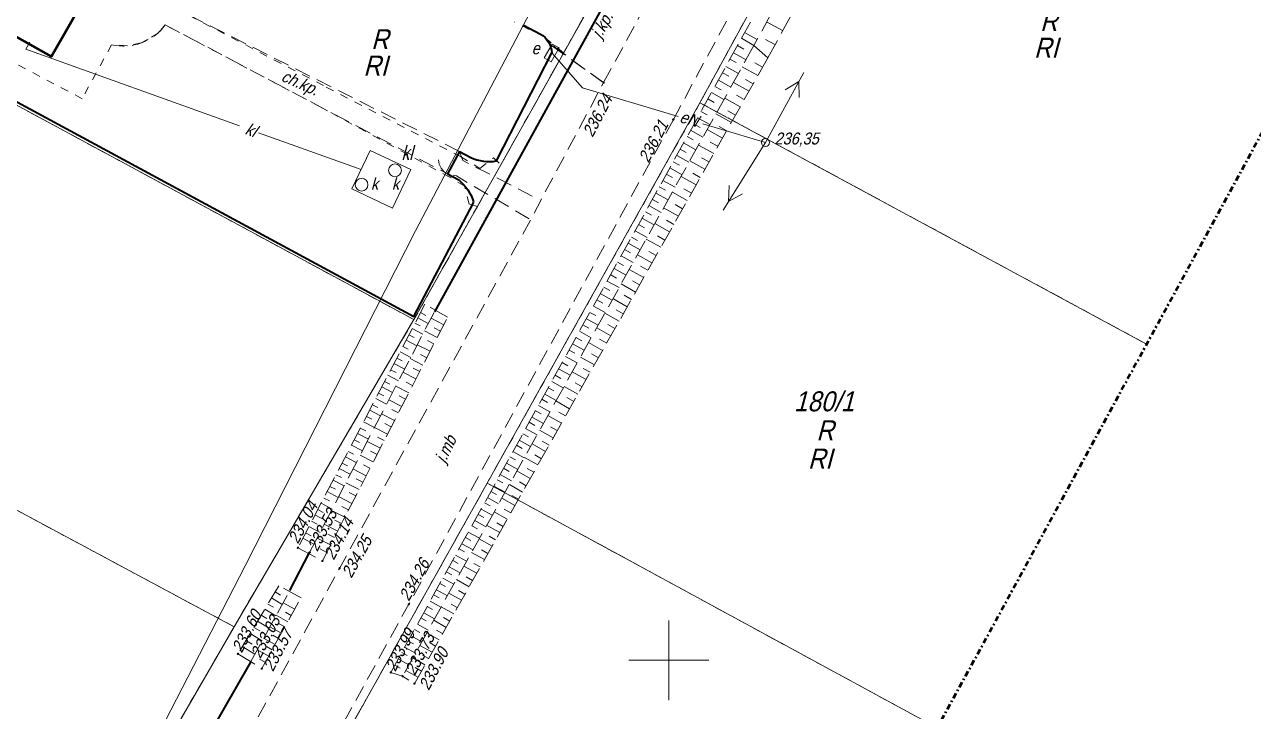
# Model space of a CAD drawing. Extents: x 7449598 to 7450455, y 5563374 to 5564952.
# Drawn here: x 7449959.6 to 7450036.6, y 5564096.8 to 5564139.8 of the extents above; entities that cross this region are included whole.
import ezdxf
from ezdxf.enums import TextEntityAlignment as Align

# ---------------------------------------------------------------- set-up
doc = ezdxf.new("R2010")
doc.units = 0
doc.header["$MEASUREMENT"] = 0
for name, pattern in [('218-500', [1, 0.5, -0.5]), ('420-500', [1.5, 1, -0.5]), ('823-500', [1.75, 1.25, -0.5]), ('DGN Style 4', [0.686427, 0.343214, -0.171607, 0, -0.171607])]:
    doc.linetypes.add(name, pattern=pattern)
for name, color, linetype, lineweight in [('EDZPD_219', 7, 'Continuous', 0), ('GULENN', 1, 'Continuous', 13), ('Level 5', 252, 'Continuous', 0), ('Level 8', 252, 'Continuous', 0), ('SDRPK_420', 7, 'Continuous', 0), ('SDRPK_432', 7, 'Continuous', 0), ('SDRPT_414', 7, 'Continuous', 0), ('SZOPO_902', 7, 'Continuous', 0), ('SZOPO_905', 7, 'Continuous', 0), ('UEEPO_585', 7, 'Continuous', 0), ('UGGPA_504', 7, 'Continuous', 0), ('UKKPA_506', 7, 'Continuous', 0), ('UKKPC_685', 7, 'Continuous', 0), ('UKKPO_582', 7, 'Continuous', 0), ('UWWPO_581', 7, 'Continuous', 0), ('Warstwa 1', 7, 'Continuous', 0), ('Warstwa 21', 7, 'Continuous', 0), ('Warstwa 24', 7, 'Continuous', 0), ('Warstwa 26', 7, 'Continuous', 0), ('Warstwa 28', 7, 'Continuous', 0), ('Warstwa 29', 7, 'Continuous', 0), ('Warstwa 3', 7, 'Continuous', 0), ('Warstwa 60', 7, 'Continuous', 0), ('Warstwa 8', 7, 'Continuous', 0), ('WUKPS_403', 7, 'Continuous', 0), ('WUKPS_820', 7, 'Continuous', 0), ('WUKPS_823', 7, 'Continuous', 0), ('WUKPS_824', 7, 'Continuous', 0)]:
    doc.layers.add(name, color=color, linetype=linetype, lineweight=lineweight)
doc.styles.add('Style-WORKING_1250 I 0.26180', font='WORKING_1250.shx', dxfattribs={"oblique": 14.999978})

# ---------------------------------------------------------------- blocks, each defined once
blk = doc.blocks.new('510_40')
at = {"layer": 'Level 5', "color": 0, "linetype": 'Continuous', "lineweight": -2}
blk.add_circle((0, 0), 25, dxfattribs=at)
blk = doc.blocks.new('140_33')
at = {"layer": 'Level 8', "linetype": 'Continuous', "lineweight": -2}
blk.add_hatch(color=0, dxfattribs=at).paths.add_polyline_path([(4.5, 0, 1), (-4.5, 0, 1)], flags=16)
blk = doc.blocks.new('WLZ_1')
at = {"color": 0, "linetype": 'ByBlock', "lineweight": -2}
blk.add_circle((-0.04219, 0.01321), 40, dxfattribs=at)
blk = doc.blocks.new('905P')
at = {"layer": 'SZOPO_905', "color": 7, "linetype": 'Continuous', "lineweight": 13}
blk.add_arc((1.05, 0), 1.05, 120, 180, dxfattribs=at)
blk = doc.blocks.new('504')
at = {"layer": 'UGGPA_504', "color": 7, "linetype": 'Continuous', "lineweight": 13, "flags": 128}
blk.add_lwpolyline([(-0.5, 0.25), (0.5, 0.25), (0.5, -0.25), (-0.5, -0.25)], close=True, dxfattribs=at)
blk = doc.blocks.new('SUPE04_2')
at = {"color": 0, "flags": 128}
for points in [[(0, 0), (-100, 0)], [(-69.82163, -10), (-87.14214, 0), (-69.82163, 10)]]:
    blk.add_lwpolyline(points, dxfattribs=at)
blk = doc.blocks.new('140_1')
at = {"layer": 'WUKPS_403', "linetype": 'Continuous', "lineweight": 13}
h = blk.add_hatch(color=256, dxfattribs=at)
edge = h.paths.add_edge_path()
edge.add_arc((0, 0), 0.045, 0, 360)
at = {"layer": 'WUKPS_403', "color": 7, "linetype": 'Continuous', "lineweight": 13}
blk.add_circle((0, 0), 0.045, dxfattribs=at)

msp = doc.modelspace()

# ---------------------------------------------------------------- linework, layer by layer
at = {"layer": 'EDZPD_219', "color": 96, "linetype": 'Continuous', "lineweight": 13}
for p, q in [((7450001.95, 5564134.94), (7450015.18, 5564159.28)), ((7449984.03, 5564121.35), (7449927.168, 5564152.067)), ((7449984.03, 5564121.35), (7449996.8, 5564144.12)), ((7449988.62, 5564111.1), (7450001.95, 5564134.94)), ((7450029.927, 5564119.814), (7450001.95, 5564134.94)), ((7449984.03, 5564121.35), (7449972.77, 5564102.1)), ((7449972.77, 5564102.1), (7449943.144, 5564117.995)), ((7449988.62, 5564111.1), (7449961.76, 5564063.1)), ((7449988.62, 5564111.1), (7450016.807, 5564095.762)), ((7449972.77, 5564102.1), (7449960.03, 5564080.02))]:
    msp.add_line(p, q, dxfattribs=at)
at = {"layer": 'SDRPK_420', "color": 7, "linetype": '420-500', "lineweight": 13}
for p, q in [((7450000.28, 5564133.9), (7450017.63, 5564166.05)), ((7449995.91, 5564136.21), (7449999.27, 5564142.37)), ((7449986.887, 5564131.893), (7449969.06, 5564140.88)), ((7449968.46, 5564139.82), (7449986.133, 5564130.481)), ((7449995.91, 5564136.21), (7449992.58, 5564138.58)), ((7449992.75, 5564138.51), (7449995.88, 5564136.21))]:
    msp.add_line(p, q, dxfattribs=at)
at = {"layer": 'SDRPK_420', "color": 7, "linetype": '420-500', "lineweight": 13, "flags": 128}
for points in [[(7449881.24, 5563926.79), (7449890.91, 5563944.52), (7449908.2, 5563976.37), (7449932.16, 5564019.93), (7449942.95, 5564039.65), (7449943.52, 5564040.64), (7449946.94, 5564047.04), (7449950.9, 5564053.92), (7449962.69, 5564075.28), (7449979.37, 5564105.76), (7449991.38, 5564127.68), (7449991.97, 5564128.81), (7449995.91, 5564136.21)], [(7450000.28, 5564133.9), (7449983.71, 5564103.51), (7449967.23, 5564073.6), (7449945.6, 5564034.4), (7449939.4, 5564022.85), (7449936.97, 5564018.37), (7449915.5, 5563979.33), (7449912.2, 5563973.36), (7449895.25, 5563942.43), (7449886.72, 5563926.65), (7449884.33, 5563922.24), (7449879.79, 5563914.07), (7449879.35, 5563913.24), (7449869.49, 5563894.98)], [(7449986.887, 5564131.893), (7449987.09, 5564131.33), (7449991.9, 5564128.85)], [(7449991.25, 5564127.67), (7449986.69, 5564130.36), (7449986.133, 5564130.481)]]:
    msp.add_lwpolyline(points, dxfattribs=at)
at = {"layer": 'SDRPK_420', "color": 7, "linetype": '420-500', "lineweight": 13, "extrusion": (0, 0, -1)}
msp.add_arc((-7449965.836, 5564141.753), 3.259, 216.37416, 283.2234, dxfattribs=at)
at = {"layer": 'SDRPT_414', "color": 7, "linetype": 'Continuous', "lineweight": 40}
for p, q in [((7449985.34, 5564121.85), (7449998.74, 5564146.18)), ((7449976.26, 5564104.37), (7449977.5, 5564106.76)), ((7449973.8, 5564099.89), (7449971.27, 5564095.47))]:
    msp.add_line(p, q, dxfattribs=at)
at = {"layer": 'SZOPO_902', "color": 7, "linetype": 'Continuous', "lineweight": 40}
for p, q in [((7449990.903, 5564139.817), (7449991.962, 5564139.252)), ((7449986.887, 5564131.893), (7449986.133, 5564130.481)), ((7449986.887, 5564131.893), (7449987.593, 5564131.516)), ((7449986.133, 5564130.481), (7449986.839, 5564130.104))]:
    msp.add_line(p, q, dxfattribs=at)
at = {"layer": 'SZOPO_902', "color": 7, "linetype": 'Continuous', "lineweight": 40, "flags": 128}
for points in [[(7449943.804, 5564143.323), (7449984.024, 5564121.547), (7449987.776, 5564128.722)], [(7449989.203, 5564131.294), (7449992.665, 5564138.069)]]:
    msp.add_lwpolyline(points, dxfattribs=at)
at = {"layer": 'SZOPO_902', "color": 7, "linetype": 'Continuous', "lineweight": 40, "extrusion": (0, 0, -1)}
for centre, radius, start, end in [((-7449991.216, 5564138.008), 1.451, 120.9598, 177.58193), ((-7449984.994, 5564127.86), 2.905, 129.41989, 162.51778)]:
    msp.add_arc(centre, radius, start, end, dxfattribs=at)
at = {"layer": 'SZOPO_902', "color": 7, "linetype": 'Continuous', "lineweight": 40}
msp.add_arc((7449988.774, 5564134.142), 2.88, 245.77332, 278.55901, dxfattribs=at)
at = {"layer": 'UEEPO_585', "color": 1, "linetype": 'Continuous', "lineweight": 13, "flags": 128}
for points in [[(7450000.579, 5564134.087), (7449994.59, 5564135.88), (7449992.665, 5564138.069)], [(7450006.05, 5564132.45), (7450002.125, 5564133.625)]]:
    msp.add_lwpolyline(points, dxfattribs=at)
at = {"layer": 'UKKPC_685', "color": 7, "linetype": 'Continuous', "lineweight": 13, "flags": 128}
msp.add_lwpolyline([(7449980.144, 5564129.548), (7449982.682, 5564128.341), (7449983.828, 5564130.752), (7449981.291, 5564131.959)], close=True, dxfattribs=at)
at = {"layer": 'UKKPO_582', "color": 36, "linetype": 'Continuous', "lineweight": 13}
msp.add_line((7449959.727, 5564138.301), (7449959.963, 5564138.742), dxfattribs=at)
at = {"layer": 'UKKPO_582', "color": 36, "linetype": 'Continuous', "lineweight": 13, "flags": 128}
for points in [[(7449973.103, 5564133.491), (7449959.727, 5564138.301)], [(7449980.718, 5564130.753), (7449974.286, 5564133.066)]]:
    msp.add_lwpolyline(points, dxfattribs=at)
at = {"layer": 'UWWPO_581', "color": 5, "linetype": 'Continuous', "lineweight": 13, "flags": 128}
msp.add_lwpolyline([(7449965.51, 5564091.643), (7449967.729, 5564094.765), (7449973.467, 5564105.923), (7449984.126, 5564126.912), (7449995.124, 5564147.926)], dxfattribs=at)
at = {"layer": 'Warstwa 29', "color": 96, "linetype": '218-500', "lineweight": 13}
for p, q in [((7450015.18, 5564159.28), (7450001.95, 5564134.94)), ((7450001.95, 5564134.94), (7450015.18, 5564159.28)), ((7449993.41, 5564138.08), (7449996.33, 5564143.29)), ((7449996.33, 5564143.29), (7449993.41, 5564138.08)), ((7449969.06, 5564140.88), (7449978.54, 5564135.93)), ((7449992.15, 5564139.1), (7449990.33, 5564140)), ((7449966.95, 5564138.69), (7449968.02, 5564139.3)), ((7449968.02, 5564139.3), (7449966.95, 5564138.69)), ((7449968.46, 5564139.82), (7449968.02, 5564139.3)), ((7449977.99, 5564134.78), (7449968.46, 5564139.82)), ((7449963.25, 5564135.2), (7449956.47, 5564138.77)), ((7449965.09, 5564138.58), (7449963.25, 5564135.2)), ((7449966.09, 5564138.51), (7449965.09, 5564138.58)), ((7449966.95, 5564138.69), (7449966.09, 5564138.51)), ((7449993.41, 5564138.08), (7449992.15, 5564139.1)), ((7449989.48, 5564131.06), (7449993.41, 5564138.08)), ((7449993.41, 5564138.08), (7449989.48, 5564131.06)), ((7449953.936, 5564137.606), (7449984.03, 5564121.35)), ((7449984.03, 5564121.35), (7449953.936, 5564137.606)), ((7449978.54, 5564135.93), (7449986.95, 5564131.57)), ((7449986.29, 5564130.27), (7449977.99, 5564134.78)), ((7450001.95, 5564134.94), (7449988.62, 5564111.1)), ((7449988.62, 5564111.1), (7450001.95, 5564134.94)), ((7450029.928, 5564119.815), (7450001.95, 5564134.94)), ((7450001.95, 5564134.94), (7450029.928, 5564119.815)), ((7449986.95, 5564131.57), (7449988.16, 5564130.83)), ((7449988.01, 5564128.45), (7449989.48, 5564131.06)), ((7449989.48, 5564131.06), (7449988.01, 5564128.45)), ((7449988.16, 5564130.83), (7449989.01, 5564131.49)), ((7449989.01, 5564131.49), (7449989.48, 5564131.06)), ((7449987.21, 5564129.71), (7449986.29, 5564130.27)), ((7449987.5, 5564128.59), (7449987.21, 5564129.71)), ((7449984.03, 5564121.35), (7449988.01, 5564128.45)), ((7449988.01, 5564128.45), (7449984.03, 5564121.35)), ((7449988.01, 5564128.45), (7449987.5, 5564128.59)), ((7449972.77, 5564102.1), (7449984.03, 5564121.35)), ((7449984.03, 5564121.35), (7449972.77, 5564102.1)), ((7449972.77, 5564102.1), (7449943.143, 5564117.995)), ((7449943.143, 5564117.995), (7449972.77, 5564102.1)), ((7449988.62, 5564111.1), (7449961.76, 5564063.1)), ((7449961.76, 5564063.1), (7449988.62, 5564111.1)), ((7449988.62, 5564111.1), (7450016.807, 5564095.762)), ((7450016.807, 5564095.762), (7449988.62, 5564111.1)), ((7449960.03, 5564080.02), (7449972.77, 5564102.1)), ((7449972.77, 5564102.1), (7449960.03, 5564080.02))]:
    msp.add_line(p, q, dxfattribs=at)
at = {"layer": 'Warstwa 3', "color": 7, "linetype": 'Continuous', "lineweight": 40, "flags": 128}
msp.add_lwpolyline([(7449960.57, 5564155.91), (7449968.73, 5564151.48), (7449964.89, 5564144.19), (7449966.57, 5564143.27), (7449965.09, 5564140.66), (7449963.45, 5564141.59), (7449961.33, 5564137.85), (7449953.22, 5564142.38)], close=True, dxfattribs=at)
at = {"layer": 'Warstwa 3', "color": 7, "linetype": 'Continuous', "lineweight": 53, "flags": 128}
msp.add_lwpolyline([(7449963.217, 5564154.473), (7449968.73, 5564151.48), (7449964.89, 5564144.19), (7449966.57, 5564143.27), (7449965.09, 5564140.66), (7449963.45, 5564141.59), (7449961.33, 5564137.85), (7449955.777, 5564140.952)], dxfattribs=at)
at = {"layer": 'Warstwa 60', "color": 7, "linetype": 'Continuous', "lineweight": 13}
for p, q in [((7450000, 5564097.5), (7450000, 5564102.5)), ((7449997.5, 5564100), (7450000, 5564100)), ((7449997.5, 5564100), (7450002.5, 5564100)), ((7450000, 5564100), (7450002.5, 5564100))]:
    msp.add_line(p, q, dxfattribs=at)
at = {"layer": 'Warstwa 8', "color": 7, "linetype": 'DGN Style 4', "lineweight": 53, "flags": 128}
msp.add_lwpolyline([(7450242.249, 5564757.195), (7450281.761, 5564736.224), (7450381.947, 5564923.763), (7450454.953, 5564884.917), (7450405.405, 5564791.854), (7450392.833, 5564798.548), (7450342.944, 5564703.75), (7450227.046, 5564484.373), (7450154.831, 5564348.788), (7449690.291, 5563497.193), (7449618.905, 5563522.751), (7449629.01, 5563547.14), (7449943.259, 5564118.2), (7449916.282, 5564132.943), (7449953.147, 5564197.693), (7449979.298, 5564183.674), (7450084.831, 5564375.475), (7450052.492, 5564392.854)], close=True, dxfattribs=at)
at = {"layer": 'WUKPS_820', "color": 7, "linetype": 'Continuous', "lineweight": 13}
for p, q in [((7450007.113, 5564139.465), (7450006.121, 5564140.013)), ((7450004.745, 5564139.344), (7450005.529, 5564138.904)), ((7450004.296, 5564138.531), (7450004.694, 5564138.311)), ((7450006.63, 5564138.59), (7450006.052, 5564138.909)), ((7450003.825, 5564137.678), (7450004.221, 5564137.459)), ((7450004.836, 5564137.633), (7450004.042, 5564138.072)), ((7450004.361, 5564136.782), (7450003.571, 5564137.219)), ((7450004.592, 5564137.205), (7450005.574, 5564136.651)), ((7450005.868, 5564137.173), (7450005.376, 5564137.451)), ((7450003.887, 5564135.931), (7450003.1, 5564136.366)), ((7450003.354, 5564136.825), (7450003.748, 5564136.607)), ((7450004.045, 5564136.223), (7450005.021, 5564135.672)), ((7450005.279, 5564136.129), (7450004.79, 5564136.405)), ((7450003.45, 5564135.145), (7450002.665, 5564135.579)), ((7450002.882, 5564135.973), (7450003.275, 5564135.755)), ((7450004.726, 5564135.15), (7450004.24, 5564135.424)), ((7450003.012, 5564134.36), (7450002.23, 5564134.792)), ((7450002.447, 5564135.186), (7450002.839, 5564134.969)), ((7450003.499, 5564135.24), (7450004.469, 5564134.693)), ((7450002.574, 5564133.574), (7450001.795, 5564134.005)), ((7450002.012, 5564134.398), (7450002.403, 5564134.183)), ((7450002.952, 5564134.258), (7450003.916, 5564133.714)), ((7450004.174, 5564134.171), (7450003.69, 5564134.444)), ((7450002.136, 5564132.788), (7450001.36, 5564133.218)), ((7450001.577, 5564133.611), (7450001.966, 5564133.396)), ((7450002.405, 5564133.276), (7450003.363, 5564132.735)), ((7450003.621, 5564133.192), (7450003.141, 5564133.463)), ((7450001.699, 5564132.003), (7450000.925, 5564132.431)), ((7450001.142, 5564132.824), (7450001.53, 5564132.61)), ((7450001.858, 5564132.294), (7450002.811, 5564131.756)), ((7450003.069, 5564132.213), (7450002.591, 5564132.483)), ((7450001.261, 5564131.217), (7450000.49, 5564131.643)), ((7450000.707, 5564132.037), (7450001.093, 5564131.823)), ((7450002.516, 5564131.234), (7450002.041, 5564131.502)), ((7450000.823, 5564130.431), (7450000.054, 5564130.856)), ((7450000.272, 5564131.25), (7450000.657, 5564131.037)), ((7450001.312, 5564131.312), (7450002.258, 5564130.777)), ((7450000.386, 5564129.646), (7449999.619, 5564130.069)), ((7449999.837, 5564130.463), (7450000.221, 5564130.251)), ((7450000.765, 5564130.33), (7450001.706, 5564129.799)), ((7450001.964, 5564130.255), (7450001.492, 5564130.522)), ((7449999.948, 5564128.86), (7449999.184, 5564129.282)), ((7449999.402, 5564129.676), (7449999.784, 5564129.464)), ((7450000.218, 5564129.348), (7450001.153, 5564128.82)), ((7450001.411, 5564129.276), (7450000.942, 5564129.541)), ((7449999.51, 5564128.074), (7449998.749, 5564128.495)), ((7449998.967, 5564128.889), (7449999.348, 5564128.678)), ((7450000.858, 5564128.298), (7450000.392, 5564128.561)), ((7449999.073, 5564127.289), (7449998.314, 5564127.708)), ((7449998.532, 5564128.101), (7449998.912, 5564127.891)), ((7449999.671, 5564128.365), (7450000.601, 5564127.841)), ((7449998.635, 5564126.503), (7449997.879, 5564126.921)), ((7449998.097, 5564127.314), (7449998.475, 5564127.105)), ((7449999.124, 5564127.383), (7450000.048, 5564126.862)), ((7450000.306, 5564127.319), (7449999.843, 5564127.58)), ((7449998.197, 5564125.717), (7449997.444, 5564126.134)), ((7449997.662, 5564126.527), (7449998.039, 5564126.319)), ((7449998.577, 5564126.401), (7449999.495, 5564125.883)), ((7449999.753, 5564126.34), (7449999.293, 5564126.6)), ((7449997.76, 5564124.932), (7449997.009, 5564125.346)), ((7449997.227, 5564125.74), (7449997.603, 5564125.532)), ((7449998.031, 5564125.419), (7449998.943, 5564124.904)), ((7449999.201, 5564125.361), (7449998.743, 5564125.619)), ((7449996.792, 5564124.953), (7449997.166, 5564124.746)), ((7449998.685, 5564124.447), (7449998.23, 5564124.704)), ((7449996.357, 5564124.166), (7449996.73, 5564123.959)), ((7449997.322, 5564124.146), (7449996.574, 5564124.559)), ((7449997.52, 5564124.503), (7449998.427, 5564123.991)), ((7449995.922, 5564123.379), (7449996.294, 5564123.173)), ((7449996.884, 5564123.36), (7449996.139, 5564123.772)), ((7449997.01, 5564123.586), (7449997.911, 5564123.077)), ((7449998.169, 5564123.534), (7449997.717, 5564123.789)), ((7449995.486, 5564122.591), (7449995.857, 5564122.387)), ((7449996.447, 5564122.575), (7449995.704, 5564122.985)), ((7449996.499, 5564122.669), (7449997.396, 5564122.163)), ((7449997.653, 5564122.62), (7449997.204, 5564122.874)), ((7449984.443, 5564121.789), (7449984.774, 5564121.616)), ((7449995.051, 5564121.804), (7449995.421, 5564121.6)), ((7449996.009, 5564121.789), (7449995.269, 5564122.198)), ((7449995.989, 5564121.753), (7449996.88, 5564121.25)), ((7449997.138, 5564121.707), (7449996.691, 5564121.959)), ((7449984.589, 5564120.446), (7449983.924, 5564120.793)), ((7449984.097, 5564121.125), (7449984.429, 5564120.952)), ((7449984.933, 5564121.111), (7449984.27, 5564121.457)), ((7449985.103, 5564121.443), (7449985.9, 5564121.033)), ((7449985.695, 5564120.633), (7449985.296, 5564120.838)), ((7449994.616, 5564121.017), (7449994.985, 5564120.814)), ((7449995.571, 5564121.003), (7449994.834, 5564121.411)), ((7449995.478, 5564120.836), (7449996.364, 5564120.336)), ((7449996.622, 5564120.793), (7449996.178, 5564121.044)), ((7449984.21, 5564119.715), (7449983.543, 5564120.063)), ((7449983.716, 5564120.395), (7449984.049, 5564120.221)), ((7449984.689, 5564120.644), (7449985.49, 5564120.233)), ((7449985.284, 5564119.833), (7449984.883, 5564120.039)), ((7449994.181, 5564120.23), (7449994.548, 5564120.027)), ((7449995.134, 5564120.217), (7449994.399, 5564120.624)), ((7449996.106, 5564119.879), (7449995.665, 5564120.129)), ((7449983.831, 5564118.984), (7449983.163, 5564119.332)), ((7449983.336, 5564119.664), (7449983.669, 5564119.49)), ((7449984.242, 5564119.778), (7449985.044, 5564119.366)), ((7449993.746, 5564119.443), (7449994.112, 5564119.241)), ((7449994.696, 5564119.432), (7449993.964, 5564119.837)), ((7449994.968, 5564119.92), (7449995.848, 5564119.423)), ((7449995.59, 5564118.966), (7449995.152, 5564119.213)), ((7449983.452, 5564118.253), (7449982.782, 5564118.602)), ((7449982.955, 5564118.934), (7449983.29, 5564118.76)), ((7449983.794, 5564118.913), (7449984.599, 5564118.499)), ((7449984.839, 5564118.966), (7449984.437, 5564119.173)), ((7449993.311, 5564118.656), (7449993.676, 5564118.454)), ((7449994.259, 5564118.646), (7449993.529, 5564119.049)), ((7449994.457, 5564119.003), (7449995.333, 5564118.509)), ((7449983.074, 5564117.521), (7449982.401, 5564117.872)), ((7449982.574, 5564118.204), (7449982.91, 5564118.029)), ((7449983.346, 5564118.048), (7449984.154, 5564117.632)), ((7449984.394, 5564118.099), (7449983.99, 5564118.306)), ((7449992.876, 5564117.869), (7449993.239, 5564117.668)), ((7449993.821, 5564117.86), (7449993.094, 5564118.262)), ((7449993.947, 5564118.086), (7449994.817, 5564117.595)), ((7449995.075, 5564118.052), (7449994.639, 5564118.298)), ((7449982.695, 5564116.79), (7449982.021, 5564117.141)), ((7449982.194, 5564117.473), (7449982.53, 5564117.298)), ((7449982.898, 5564117.182), (7449983.709, 5564116.766)), ((7449983.949, 5564117.232), (7449983.544, 5564117.44)), ((7449992.441, 5564117.082), (7449992.803, 5564116.882)), ((7449993.384, 5564117.074), (7449992.659, 5564117.475)), ((7449993.437, 5564117.17), (7449994.301, 5564116.682)), ((7449994.559, 5564117.139), (7449994.125, 5564117.383)), ((7449982.316, 5564116.059), (7449981.64, 5564116.411)), ((7449981.813, 5564116.743), (7449982.151, 5564116.567)), ((7449982.45, 5564116.317), (7449983.264, 5564115.899)), ((7449983.504, 5564116.366), (7449983.097, 5564116.574)), ((7449992.042, 5564116.36), (7449992.403, 5564116.161)), ((7449992.946, 5564116.289), (7449992.224, 5564116.688)), ((7449992.926, 5564116.253), (7449993.785, 5564115.768)), ((7449994.043, 5564116.225), (7449993.612, 5564116.468)), ((7449981.937, 5564115.327), (7449981.259, 5564115.681)), ((7449981.432, 5564116.013), (7449981.771, 5564115.836)), ((7449982.002, 5564115.452), (7449982.819, 5564115.032)), ((7449983.059, 5564115.499), (7449982.651, 5564115.708)), ((7449991.644, 5564115.639), (7449992.003, 5564115.44)), ((7449992.545, 5564115.568), (7449991.825, 5564115.966)), ((7449993.528, 5564115.311), (7449993.099, 5564115.553)), ((7449981.559, 5564114.596), (7449980.878, 5564114.951)), ((7449981.051, 5564115.283), (7449981.391, 5564115.105)), ((7449981.554, 5564114.586), (7449982.374, 5564114.165)), ((7449982.614, 5564114.632), (7449982.204, 5564114.842)), ((7449991.245, 5564114.917), (7449991.603, 5564114.719)), ((7449992.144, 5564114.848), (7449991.426, 5564115.245)), ((7449992.416, 5564115.337), (7449993.27, 5564114.854)), ((7449993.012, 5564114.398), (7449992.586, 5564114.638)), ((7449980.29, 5564113.822), (7449980.632, 5564113.644)), ((7449981.18, 5564113.865), (7449980.498, 5564114.22)), ((7449980.671, 5564114.552), (7449981.011, 5564114.375)), ((7449982.169, 5564113.765), (7449981.758, 5564113.976)), ((7449991.342, 5564113.408), (7449990.628, 5564113.802)), ((7449990.846, 5564114.195), (7449991.203, 5564113.998)), ((7449991.743, 5564114.128), (7449991.027, 5564114.523)), ((7449991.905, 5564114.42), (7449992.754, 5564113.941)), ((7449979.909, 5564113.092), (7449980.252, 5564112.913)), ((7449980.801, 5564113.133), (7449980.117, 5564113.49)), ((7449981.106, 5564113.721), (7449981.929, 5564113.298)), ((7449981.724, 5564112.898), (7449981.311, 5564113.11)), ((7449990.94, 5564112.687), (7449990.23, 5564113.08)), ((7449990.447, 5564113.474), (7449990.803, 5564113.277)), ((7449991.431, 5564113.569), (7449992.275, 5564113.093)), ((7449992.496, 5564113.484), (7449992.073, 5564113.723)), ((7449979.529, 5564112.361), (7449979.872, 5564112.182)), ((7449980.423, 5564112.402), (7449979.736, 5564112.76)), ((7449980.657, 5564112.856), (7449981.484, 5564112.431)), ((7449990.539, 5564111.967), (7449989.831, 5564112.359)), ((7449990.048, 5564112.752), (7449990.403, 5564112.556)), ((7449990.957, 5564112.718), (7449991.796, 5564112.244)), ((7449992.017, 5564112.636), (7449991.596, 5564112.873)), ((7449979.148, 5564111.631), (7449979.493, 5564111.451)), ((7449980.044, 5564111.671), (7449979.356, 5564112.029)), ((7449980.209, 5564111.99), (7449981.039, 5564111.565)), ((7449981.279, 5564112.031), (7449980.865, 5564112.244)), ((7449990.138, 5564111.247), (7449989.432, 5564111.637)), ((7449989.65, 5564112.031), (7449990.003, 5564111.835)), ((7449990.483, 5564111.867), (7449991.317, 5564111.396)), ((7449991.538, 5564111.787), (7449991.12, 5564112.023)), ((7449978.767, 5564110.901), (7449979.113, 5564110.72)), ((7449979.665, 5564110.939), (7449978.975, 5564111.299)), ((7449979.761, 5564111.125), (7449980.594, 5564110.698)), ((7449980.833, 5564111.164), (7449980.418, 5564111.378)), ((7449989.737, 5564110.527), (7449989.033, 5564110.916)), ((7449989.251, 5564111.309), (7449989.603, 5564111.114)), ((7449990.009, 5564111.016), (7449990.838, 5564110.547)), ((7449991.059, 5564110.939), (7449990.643, 5564111.174)), ((7449978.387, 5564110.17), (7449978.733, 5564109.99)), ((7449979.287, 5564110.208), (7449978.594, 5564110.569)), ((7449979.313, 5564110.26), (7449980.149, 5564109.831)), ((7449980.388, 5564110.298), (7449979.971, 5564110.512)), ((7449989.336, 5564109.806), (7449988.634, 5564110.194)), ((7449988.852, 5564110.588), (7449989.203, 5564110.393)), ((7449989.535, 5564110.165), (7449990.359, 5564109.699)), ((7449990.58, 5564110.091), (7449990.167, 5564110.324)), ((7449978.006, 5564109.44), (7449978.354, 5564109.259)), ((7449978.908, 5564109.476), (7449978.214, 5564109.838)), ((7449978.865, 5564109.395), (7449979.704, 5564108.964)), ((7449979.943, 5564109.431), (7449979.525, 5564109.646)), ((7449988.935, 5564109.086), (7449988.236, 5564109.473)), ((7449988.453, 5564109.866), (7449988.804, 5564109.673)), ((7449989.061, 5564109.314), (7449989.881, 5564108.851)), ((7449990.102, 5564109.242), (7449989.69, 5564109.474)), ((7449977.625, 5564108.71), (7449977.974, 5564108.528)), ((7449978.53, 5564108.745), (7449977.833, 5564109.108)), ((7449978.417, 5564108.529), (7449979.259, 5564108.097)), ((7449979.498, 5564108.564), (7449979.078, 5564108.78)), ((7449987.656, 5564108.423), (7449988.004, 5564108.231)), ((7449988.534, 5564108.366), (7449987.837, 5564108.751)), ((7449988.054, 5564109.145), (7449988.404, 5564108.952)), ((7449988.587, 5564108.462), (7449989.402, 5564108.002)), ((7449989.623, 5564108.394), (7449989.214, 5564108.625)), ((7449977.772, 5564107.282), (7449977.071, 5564107.648)), ((7449977.245, 5564107.979), (7449977.594, 5564107.797)), ((7449978.151, 5564108.014), (7449977.452, 5564108.378)), ((7449977.968, 5564107.664), (7449978.814, 5564107.23)), ((7449979.053, 5564107.697), (7449978.631, 5564107.914)), ((7449987.257, 5564107.702), (7449987.604, 5564107.51)), ((7449988.133, 5564107.645), (7449987.438, 5564108.03)), ((7449989.144, 5564107.546), (7449988.737, 5564107.775)), ((7449978.574, 5564106.763), (7449978.15, 5564106.981)), ((7449986.858, 5564106.98), (7449987.204, 5564106.789)), ((7449987.732, 5564106.925), (7449987.039, 5564107.308)), ((7449988.112, 5564107.611), (7449988.923, 5564107.154)), ((7449988.665, 5564106.697), (7449988.261, 5564106.925)), ((7449986.459, 5564106.259), (7449986.804, 5564106.068)), ((7449987.331, 5564106.205), (7449986.64, 5564106.587)), ((7449987.638, 5564106.76), (7449988.444, 5564106.306)), ((7449986.06, 5564105.537), (7449986.404, 5564105.347)), ((7449986.93, 5564105.485), (7449986.242, 5564105.865)), ((7449987.164, 5564105.909), (7449987.965, 5564105.457)), ((7449988.186, 5564105.849), (7449987.784, 5564106.076)), ((7449985.662, 5564104.816), (7449986.004, 5564104.626)), ((7449986.529, 5564104.764), (7449985.843, 5564105.143)), ((7449986.69, 5564105.058), (7449987.486, 5564104.609)), ((7449987.707, 5564105.001), (7449987.308, 5564105.226)), ((7449975.784, 5564103.503), (7449975.112, 5564103.907)), ((7449975.341, 5564104.289), (7449975.669, 5564104.091)), ((7449985.263, 5564104.094), (7449985.604, 5564103.905)), ((7449986.128, 5564104.044), (7449985.444, 5564104.422)), ((7449986.216, 5564104.207), (7449987.007, 5564103.761)), ((7449987.228, 5564104.152), (7449986.831, 5564104.376)), ((7449975.391, 5564102.787), (7449974.691, 5564103.208)), ((7449974.882, 5564103.526), (7449975.226, 5564103.319)), ((7449975.838, 5564103.603), (7449976.562, 5564103.202)), ((7449984.864, 5564103.372), (7449985.204, 5564103.184)), ((7449985.727, 5564103.324), (7449985.045, 5564103.7)), ((7449985.742, 5564103.356), (7449986.528, 5564102.912)), ((7449986.749, 5564103.304), (7449986.355, 5564103.526)), ((7449974.962, 5564102.006), (7449974.233, 5564102.445)), ((7449974.462, 5564102.826), (7449974.819, 5564102.611)), ((7449975.407, 5564102.817), (7449976.128, 5564102.418)), ((7449975.947, 5564102.092), (7449975.587, 5564102.291)), ((7449976.345, 5564102.81), (7449975.984, 5564103.01)), ((7449984.925, 5564101.883), (7449984.248, 5564102.257)), ((7449984.465, 5564102.651), (7449984.804, 5564102.463)), ((7449985.326, 5564102.603), (7449984.646, 5564102.979)), ((7449985.268, 5564102.505), (7449986.049, 5564102.064)), ((7449986.27, 5564102.455), (7449985.878, 5564102.677)), ((7449974.533, 5564101.225), (7449973.774, 5564101.682)), ((7449974.003, 5564102.063), (7449974.376, 5564101.839)), ((7449975.012, 5564102.098), (7449975.73, 5564101.7)), ((7449975.549, 5564101.374), (7449975.191, 5564101.572)), ((7449984.524, 5564101.163), (7449983.849, 5564101.536)), ((7449984.066, 5564101.929), (7449984.405, 5564101.742)), ((7449984.83, 5564101.72), (7449985.607, 5564101.281)), ((7449985.828, 5564101.672), (7449985.439, 5564101.892)), ((7449974.069, 5564100.379), (7449973.277, 5564100.855)), ((7449973.507, 5564101.237), (7449973.895, 5564101.003)), ((7449974.617, 5564101.378), (7449975.332, 5564100.982)), ((7449975.151, 5564100.655), (7449974.794, 5564100.853)), ((7449984.123, 5564100.442), (7449983.45, 5564100.814)), ((7449983.668, 5564101.208), (7449984.005, 5564101.022)), ((7449984.392, 5564100.934), (7449985.165, 5564100.498)), ((7449985.386, 5564100.889), (7449984.999, 5564101.108)), ((7449974.222, 5564100.658), (7449974.934, 5564100.264)), ((7449974.717, 5564099.872), (7449974.362, 5564100.069)), ((7449983.722, 5564099.722), (7449983.051, 5564100.093)), ((7449983.269, 5564100.486), (7449983.605, 5564100.301)), ((7449983.955, 5564100.148), (7449984.723, 5564099.715)), ((7449984.944, 5564100.106), (7449984.559, 5564100.324)), ((7449982.834, 5564099.699), (7449983.168, 5564099.514)), ((7449983.517, 5564099.363), (7449984.281, 5564098.932)), ((7449984.502, 5564099.323), (7449984.119, 5564099.539))]:
    msp.add_line(p, q, dxfattribs=at)
at = {"layer": 'WUKPS_820', "color": 7, "linetype": 'Continuous', "lineweight": 13, "flags": 128}
msp.add_lwpolyline([(7450006.2, 5564137.76), (7450005.33, 5564138.53), (7450004.55, 5564138.99)], dxfattribs=at)
at = {"layer": 'WUKPS_823', "color": 7, "linetype": '823-500', "lineweight": 13}
for p, q in [((7449982.58, 5564099.24), (7450004.55, 5564138.99)), ((7450006.2, 5564137.76), (7449984.06, 5564098.54)), ((7449984.72, 5564122.32), (7449976.76, 5564107.05)), ((7449986.14, 5564121.5), (7449984.72, 5564122.32)), ((7449978.3, 5564106.23), (7449986.14, 5564121.5)), ((7449976.76, 5564107.05), (7449978.3, 5564106.23)), ((7449975.57, 5564104.67), (7449973.01, 5564100.41)), ((7449976.96, 5564103.92), (7449975.57, 5564104.67)), ((7449974.5, 5564099.48), (7449976.96, 5564103.92)), ((7449973.01, 5564100.41), (7449974.5, 5564099.48))]:
    msp.add_line(p, q, dxfattribs=at)
at = {"layer": 'WUKPS_823', "color": 7, "linetype": '823-500', "lineweight": 13, "flags": 128}
for points in [[(7450007.64, 5564144.6), (7450004.55, 5564138.99)], [(7450006.2, 5564137.76), (7450009.31, 5564143.45), (7450007.64, 5564144.6)], [(7449982.58, 5564099.24), (7449983.32, 5564099), (7449984.06, 5564098.54)]]:
    msp.add_lwpolyline(points, dxfattribs=at)
at = {"layer": 'WUKPS_824', "color": 7, "linetype": '823-500', "lineweight": 13}
for p, q in [((7450005.33, 5564138.53), (7449983.32, 5564099)), ((7449977.5, 5564106.76), (7449985.29, 5564121.8)), ((7449973.8, 5564099.89), (7449976.26, 5564104.37))]:
    msp.add_line(p, q, dxfattribs=at)
at = {"layer": 'WUKPS_824', "color": 7, "linetype": '823-500', "lineweight": 13, "flags": 128}
msp.add_lwpolyline([(7450008.05, 5564143.63), (7450005.33, 5564138.53)], dxfattribs=at)

# ---------------------------------------------------------------- block references
at = {"layer": 'GULENN', "color": 1, "lineweight": 13, "ltscale": 0.1, "zscale": 0.05}
for xscale, yscale, rotation in [(0.05, 0.05, 241.2821867747407), (0.05000000000000002, 0.05000000000000002, 57.89161169548773)]:
    msp.add_blockref('SUPE04_2', (7450006.05, 5564132.45), dxfattribs=dict(at, xscale=xscale, yscale=yscale, rotation=rotation))
at = {"layer": 'Level 5', "color": 7, "linetype": 'Continuous', "lineweight": 13, "ltscale": 0.1, "xscale": 0.01, "yscale": 0.01, "zscale": 0.01}
msp.add_blockref('510_40', (7450006.05, 5564132.45), dxfattribs=at)
at = {"layer": 'Level 8', "color": 7, "linetype": 'Continuous', "lineweight": 13, "ltscale": 0.1, "xscale": 0.01, "yscale": 0.01, "zscale": 0.01}
msp.add_blockref('140_33', (7450006.05, 5564132.45), dxfattribs=at)
at = {"layer": 'SZOPO_905', "color": 7, "linetype": 'Continuous', "lineweight": 13, "rotation": 62.47332444500234}
msp.add_blockref('905P', (7449986.133, 5564130.481), dxfattribs=at)
at = {"layer": 'UGGPA_504', "color": 7, "linetype": 'Continuous', "lineweight": 13, "rotation": 59.99552343195688}
msp.add_blockref('504', (7449992.665, 5564138.069), dxfattribs=at)
at = {"layer": 'UKKPA_506', "color": 7, "linetype": 'Continuous', "lineweight": 13, "xscale": 0.0100011, "yscale": 0.0100011, "zscale": 0.0100011, "rotation": 0.06631200000000001}
for p in [(7449982.843, 5564130.707), (7449980.754, 5564129.804)]:
    msp.add_blockref('WLZ_1', p, dxfattribs=at)
at = {"layer": 'WUKPS_403', "color": 7, "linetype": 'Continuous', "lineweight": 13}
for p, rotation in [((7449995.91, 5564136.21), 62.4677093740357), ((7450000.28, 5564133.9), 62.4677093740357), ((7449976.76, 5564107.05), 61.13747277711698), ((7449977.5, 5564106.76), 62.4677093740357), ((7449978.3, 5564106.23), 62.4677093740357), ((7449979.37, 5564105.76), 61.13747277711698), ((7449983.71, 5564103.51), 61.13747277711698), ((7449973.01, 5564100.41), 62.4677093740357), ((7449973.8, 5564099.89), 62.4677093740357), ((7449974.5, 5564099.48), 62.4677093740357), ((7449982.58, 5564099.24), 62.4677093740357), ((7449983.32, 5564099), 62.4677093740357), ((7449984.06, 5564098.54), 62.4677093740357)]:
    msp.add_blockref('140_1', p, dxfattribs=dict(at, rotation=rotation))

# ---------------------------------------------------------------- texts
at = {"color": 7, "lineweight": 13, "style": 'Style-WORKING_1250 I 0.26180', "oblique": 14.99998, "width": 0.900007}
msp.add_text('e', height=0.75, dxfattribs=at).set_placement((7449991.403, 5564138.733), align=Align.TOP_LEFT)
at = {"layer": 'Level 8', "color": 7, "linetype": 'Continuous', "lineweight": 13, "style": 'Style-WORKING_1250 I 0.26180', "oblique": 14.99998, "width": 0.900007}
msp.add_text('236,35', height=0.75, dxfattribs=at).set_placement((7450006.623, 5564132.328))
at = {"layer": 'SDRPK_432', "color": 7, "linetype": 'Continuous', "lineweight": 0, "style": 'Style-WORKING_1250 I 0.26180', "oblique": 14.99998, "width": 0.900007}
msp.add_text('j.kp.', height=0.75, rotation=61.38954, dxfattribs=at).set_placement((7449995.748, 5564138.919))
at = {"layer": 'UEEPO_585', "color": 1, "linetype": 'Continuous', "lineweight": 13, "style": 'Style-WORKING_1250 I 0.26180', "oblique": 14.99998, "width": 0.900007}
msp.add_text('eN', height=0.75, rotation=343.33746, dxfattribs=at).set_placement((7450000.722, 5564134.102), align=Align.MIDDLE_LEFT)
at = {"layer": 'UKKPA_506', "color": 7, "linetype": 'Continuous', "lineweight": 13, "style": 'Style-WORKING_1250 I 0.26180', "oblique": 14.99998, "width": 0.8}
msp.add_text('kl', height=0.9, rotation=0.06631, dxfattribs=at).set_placement((7449983.25, 5564131.357))
at = {"layer": 'UKKPO_582', "color": 36, "linetype": 'Continuous', "lineweight": 13, "style": 'Style-WORKING_1250 I 0.26180', "oblique": 14.99998, "width": 0.900007}
msp.add_text('kl', height=0.75, rotation=339.87264, dxfattribs=at).set_placement((7449973.7, 5564132.888), align=Align.CENTER)
at = {"layer": 'Warstwa 1', "color": 7, "linetype": 'Continuous', "lineweight": 0, "style": 'Style-WORKING_1250 I 0.26180', "oblique": 14.99998, "width": 0.900007}
for s, rotation, p in [('ch.kp.', 336.0873, (7449975.657, 5564136.343)), ('j.mb', 64.11455, (7449985.982, 5564112.308))]:
    msp.add_text(s, height=0.75, rotation=rotation, dxfattribs=at).set_placement(p)
at = {"layer": 'Warstwa 21', "color": 7, "linetype": 'Continuous', "lineweight": 13, "style": 'Style-WORKING_1250 I 0.26180', "oblique": 15, "width": 0.900007}
for p in [(7449981.337, 5564129.865), (7449982.648, 5564129.865)]:
    msp.add_text('k', height=0.75, dxfattribs=at).set_placement(p, align=Align.MIDDLE_LEFT)
at = {"layer": 'Warstwa 24', "color": 96, "linetype": 'Continuous', "lineweight": 30, "style": 'Style-WORKING_1250 I 0.26180', "oblique": 15, "width": 0.899997}
msp.add_text('180/1', height=1.25, dxfattribs=at).set_placement((7450007.838, 5564115.605))
at = {"layer": 'Warstwa 26', "color": 96, "linetype": 'Continuous', "lineweight": 30, "style": 'Style-WORKING_1250 I 0.26180', "oblique": 15, "width": 0.899997}
for p in [(7450022.873, 5564137.771), (7449980.867, 5564136.65), (7450008.714, 5564112.02)]:
    msp.add_text('RI', height=1.25, dxfattribs=at).set_placement(p)
at = {"layer": 'Warstwa 28', "color": 96, "linetype": 'Continuous', "lineweight": 30, "style": 'Style-WORKING_1250 I 0.26180', "oblique": 15, "width": 0.899997}
for p in [(7450023.254, 5564139.44), (7449981.352, 5564138.305), (7450009.239, 5564113.794)]:
    msp.add_text('R', height=1.25, dxfattribs=at).set_placement(p)
at = {"layer": 'WUKPS_403', "color": 7, "linetype": 'Continuous', "lineweight": 13, "style": 'Style-WORKING_1250 I 0.26180', "oblique": 15, "width": 0.900007}
for s, rotation, p in [('236.24', 62.46771, (7449995.218, 5564132.735)), ('236.21', 62.46771, (7449998.721, 5564131.126)), ('234.04', 62.46771, (7449976.76, 5564107.244)), ('233.53', 62.46771, (7449977.974, 5564106.76)), ('234.14', 62.46771, (7449979.01, 5564106.23)), ('234.25', 61.13747, (7449980.113, 5564105.099)), ('234.26', 61.13747, (7449983.71, 5564103.651)), ('233.60', 62.46771, (7449973.242, 5564100.41)), ('233.03', 62.46771, (7449974.41, 5564100.058)), ('233.57', 62.46771, (7449975.197, 5564099.236)), ('233.99', 62.46771, (7449982.86, 5564099.24)), ('233.73', 62.46771, (7449984.087, 5564099)), ('233.90', 62.46771, (7449984.957, 5564098.056))]:
    msp.add_text(s, height=0.75, rotation=rotation, dxfattribs=at).set_placement(p)

doc.saveas('drawing.dxf')
